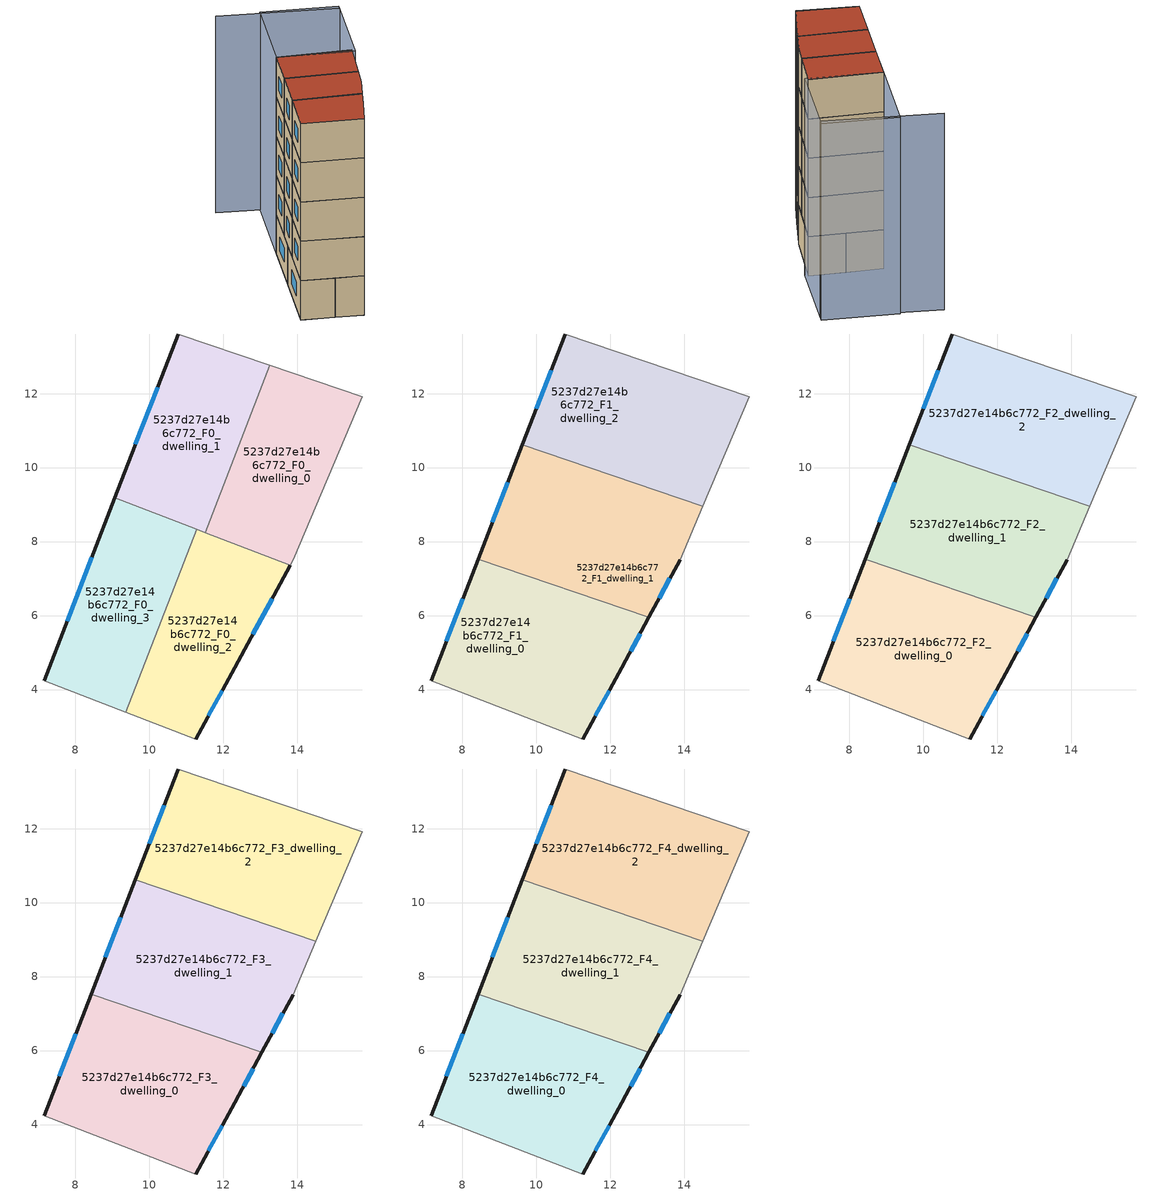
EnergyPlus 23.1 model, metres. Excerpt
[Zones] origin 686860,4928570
5237d27e14b6c772_F0_dwelling_0
 floor ground (EU_floor_Construction): 13.89,7.51 15.76,11.92 13.26,12.77 11.51,8.24 13.8,7.36 z0
 wall to 5237d27e14b6c772_F0_dwelling_1 (EU_wall_Construction): 11.51,8.24 13.26,12.77 z0:3
 wall adiabatic (EU_wall_Construction): 13.26,12.77 15.76,11.92 13.89,7.51 13.8,7.36 z0:3
 wall to 5237d27e14b6c772_F0_dwelling_2 (EU_wall_Construction): 13.8,7.36 11.51,8.24 z0:3
5237d27e14b6c772_F0_dwelling_1
 floor ground (EU_floor_Construction): 11.51,8.24 13.26,12.77 10.78,13.61 9.07,9.19 z0
 wall outside (EU_wall_Construction): 9.07,9.19 10.78,13.61 z0:3
 wall adiabatic (EU_wall_Construction): 10.78,13.61 13.26,12.77 z0:3
 wall to 5237d27e14b6c772_F0_dwelling_3 (EU_wall_Construction): 11.28,8.33 9.07,9.19 z0:3
 wall to 5237d27e14b6c772_F0_dwelling_2 (EU_wall_Construction): 11.51,8.24 11.28,8.33 z0:3
 window (EU_Window_Construction): 9.62,10.63 10.22,12.17 z0.98:2.02
5237d27e14b6c772_F0_dwelling_2
 floor ground (EU_floor_Construction): 12.31,4.59 13.8,7.36 11.28,8.33 9.37,3.39 11.26,2.66 z0
 wall outside (EU_wall_Construction): 13.8,7.36 12.31,4.59 11.26,2.66 z0:3
 wall adiabatic (EU_wall_Construction): 11.26,2.66 9.37,3.39 z0:3
 wall to 5237d27e14b6c772_F0_dwelling_3 (EU_wall_Construction): 9.37,3.39 11.28,8.33 z0:3
 window (EU_Window_Construction): 13.32,6.46 12.79,5.49 / 11.97,3.96 11.6,3.29 z0.98:2.02
5237d27e14b6c772_F0_dwelling_3
 floor ground (EU_floor_Construction): 9.37,3.39 11.28,8.33 9.07,9.19 7.16,4.24 z0
 wall outside (EU_wall_Construction): 7.16,4.24 9.07,9.19 z0:3
 wall adiabatic (EU_wall_Construction): 9.37,3.39 7.16,4.24 z0:3
 window (EU_Window_Construction): 7.78,5.85 8.45,7.58 z0.98:2.02
5237d27e14b6c772_F1_dwelling_0
 floor to 5237d27e14b6c772_F0_dwelling_3 (EU_floor_Construction): 9.37,3.39 10.67,6.76 8.42,7.52 7.16,4.24 z3
 floor to 5237d27e14b6c772_F0_dwelling_2 (EU_floor_Construction): 11.26,2.66 12.31,4.59 13.04,5.96 10.67,6.76 9.37,3.39 z3
 wall outside (EU_wall_Construction): 7.16,4.24 8.42,7.52 / 13.04,5.96 12.31,4.59 11.26,2.66 z3:6
 wall to 5237d27e14b6c772_F1_dwelling_1 (EU_wall_Construction): 8.42,7.52 13.04,5.96 z3:6
 wall adiabatic (EU_wall_Construction): 11.26,2.66 7.16,4.24 z3:6
 window (EU_Window_Construction): 7.57,5.31 8.01,6.45 / 12.8,5.51 12.55,5.04 / 11.97,3.96 11.6,3.29 z3.98:5.02
5237d27e14b6c772_F1_dwelling_1
 floor to 5237d27e14b6c772_F0_dwelling_1 (EU_floor_Construction): 11.51,8.24 12.1,9.77 9.62,10.61 9.07,9.19 z3
 floor to 5237d27e14b6c772_F0_dwelling_0 (EU_floor_Construction): 13.89,7.51 14.5,8.96 12.1,9.77 11.51,8.24 13.8,7.36 z3
 floor to 5237d27e14b6c772_F0_dwelling_3 (EU_floor_Construction): 10.67,6.76 11.28,8.33 9.07,9.19 8.42,7.52 z3
 floor to 5237d27e14b6c772_F0_dwelling_2 (EU_floor_Construction): 13.04,5.96 13.8,7.36 11.28,8.33 10.67,6.76 z3
 wall outside (EU_wall_Construction): 8.42,7.52 9.62,10.61 / 13.89,7.51 13.04,5.96 z3:6
 wall to 5237d27e14b6c772_F1_dwelling_2 (EU_wall_Construction): 9.62,10.61 14.5,8.96 z3:6
 wall adiabatic (EU_wall_Construction): 14.5,8.96 13.89,7.51 z3:6
 window (EU_Window_Construction): 8.81,8.53 9.23,9.61 / 13.61,7.01 13.32,6.46 z3.98:5.02
5237d27e14b6c772_F1_dwelling_2
 floor to 5237d27e14b6c772_F0_dwelling_0 (EU_floor_Construction): 14.5,8.96 15.76,11.92 13.25,12.77 12.1,9.77 z3
 floor to 5237d27e14b6c772_F0_dwelling_1 (EU_floor_Construction): 12.1,9.77 13.25,12.77 10.78,13.61 9.62,10.61 z3
 wall outside (EU_wall_Construction): 9.62,10.61 10.78,13.61 z3:6
 wall adiabatic (EU_wall_Construction): 10.78,13.61 15.76,11.92 14.5,8.96 z3:6
 window (EU_Window_Construction): 9.99,11.59 10.4,12.64 z3.98:5.02
5237d27e14b6c772_F2_dwelling_0
 floor to 5237d27e14b6c772_F1_dwelling_0 (EU_floor_Construction): 11.26,2.66 12.31,4.59 13.04,5.96 8.42,7.52 7.16,4.24 z6
 wall outside (EU_wall_Construction): 7.16,4.24 8.42,7.52 / 13.04,5.96 12.31,4.59 11.26,2.66 z6:9
 wall to 5237d27e14b6c772_F2_dwelling_1 (EU_wall_Construction): 8.42,7.52 13.04,5.96 z6:9
 wall adiabatic (EU_wall_Construction): 11.26,2.66 7.16,4.24 z6:9
 window (EU_Window_Construction): 7.57,5.31 8.01,6.45 / 12.8,5.51 12.55,5.04 / 11.97,3.96 11.6,3.29 z6.98:8.02
5237d27e14b6c772_F2_dwelling_1
 floor to 5237d27e14b6c772_F1_dwelling_1 (EU_floor_Construction): 13.04,5.96 13.89,7.51 14.5,8.96 9.62,10.61 8.42,7.52 z6
 wall outside (EU_wall_Construction): 8.42,7.52 9.62,10.61 / 13.89,7.51 13.04,5.96 z6:9
 wall to 5237d27e14b6c772_F2_dwelling_2 (EU_wall_Construction): 9.62,10.61 14.5,8.96 z6:9
 wall adiabatic (EU_wall_Construction): 14.5,8.96 13.89,7.51 z6:9
 window (EU_Window_Construction): 8.81,8.53 9.23,9.61 / 13.61,7.01 13.32,6.46 z6.98:8.02
5237d27e14b6c772_F2_dwelling_2
 floor to 5237d27e14b6c772_F1_dwelling_2 (EU_floor_Construction): 14.5,8.96 15.76,11.92 10.78,13.61 9.62,10.61 z6
 wall outside (EU_wall_Construction): 9.62,10.61 10.78,13.61 z6:9
 wall adiabatic (EU_wall_Construction): 10.78,13.61 15.76,11.92 14.5,8.96 z6:9
 window (EU_Window_Construction): 9.99,11.59 10.4,12.64 z6.98:8.02
5237d27e14b6c772_F3_dwelling_0
 floor to 5237d27e14b6c772_F2_dwelling_0 (EU_floor_Construction): 11.26,2.66 12.31,4.59 13.04,5.96 8.42,7.52 7.16,4.24 z9
 wall outside (EU_wall_Construction): 7.16,4.24 8.42,7.52 / 13.04,5.96 12.31,4.59 11.26,2.66 z9:12
 wall to 5237d27e14b6c772_F3_dwelling_1 (EU_wall_Construction): 8.42,7.52 13.04,5.96 z9:12
 wall adiabatic (EU_wall_Construction): 11.26,2.66 7.16,4.24 z9:12
 window (EU_Window_Construction): 7.57,5.31 8.01,6.45 / 12.8,5.51 12.55,5.04 / 11.97,3.96 11.6,3.29 z9.98:11.02
5237d27e14b6c772_F3_dwelling_1
 floor to 5237d27e14b6c772_F2_dwelling_1 (EU_floor_Construction): 13.04,5.96 13.89,7.51 14.5,8.96 9.62,10.61 8.42,7.52 z9
 wall outside (EU_wall_Construction): 8.42,7.52 9.62,10.61 / 13.89,7.51 13.04,5.96 z9:12
 wall to 5237d27e14b6c772_F3_dwelling_2 (EU_wall_Construction): 9.62,10.61 14.5,8.96 z9:12
 wall adiabatic (EU_wall_Construction): 14.5,8.96 13.89,7.51 z9:12
 window (EU_Window_Construction): 8.81,8.53 9.23,9.61 / 13.61,7.01 13.32,6.46 z9.98:11.02
5237d27e14b6c772_F3_dwelling_2
 floor to 5237d27e14b6c772_F2_dwelling_2 (EU_floor_Construction): 14.5,8.96 15.76,11.92 10.78,13.61 9.62,10.61 z9
 wall outside (EU_wall_Construction): 9.62,10.61 10.78,13.61 z9:12
 wall adiabatic (EU_wall_Construction): 10.78,13.61 15.76,11.92 14.5,8.96 z9:12
 window (EU_Window_Construction): 9.99,11.59 10.4,12.64 z9.98:11.02
5237d27e14b6c772_F4_dwelling_0
 floor to 5237d27e14b6c772_F3_dwelling_0 (EU_floor_Construction): 11.26,2.66 12.31,4.59 13.04,5.96 8.42,7.52 7.16,4.24 z12
 wall outside (EU_wall_Construction): 7.16,4.24 8.42,7.52 / 13.04,5.96 12.31,4.59 11.26,2.66 z12:15
 wall to 5237d27e14b6c772_F4_dwelling_1 (EU_wall_Construction): 8.42,7.52 13.04,5.96 z12:15
 wall adiabatic (EU_wall_Construction): 11.26,2.66 7.16,4.24 z12:15
 window (EU_Window_Construction): 7.57,5.31 8.01,6.45 / 12.8,5.51 12.55,5.04 / 11.97,3.96 11.6,3.29 z12.98:14.02
 roof outside (EU_roof_Construction): 13.04,5.96 12.31,4.59 11.26,2.66 7.16,4.24 8.42,7.52 z15
5237d27e14b6c772_F4_dwelling_1
 floor to 5237d27e14b6c772_F3_dwelling_1 (EU_floor_Construction): 13.04,5.96 13.89,7.51 14.5,8.96 9.62,10.61 8.42,7.52 z12
 wall outside (EU_wall_Construction): 8.42,7.52 9.62,10.61 / 13.89,7.51 13.04,5.96 z12:15
 wall to 5237d27e14b6c772_F4_dwelling_2 (EU_wall_Construction): 9.62,10.61 14.5,8.96 z12:15
 wall adiabatic (EU_wall_Construction): 14.5,8.96 13.89,7.51 z12:15
 window (EU_Window_Construction): 8.81,8.53 9.23,9.61 / 13.61,7.01 13.32,6.46 z12.98:14.02
 roof outside (EU_roof_Construction): 14.5,8.96 13.89,7.51 13.04,5.96 8.42,7.52 9.62,10.61 z15
5237d27e14b6c772_F4_dwelling_2
 floor to 5237d27e14b6c772_F3_dwelling_2 (EU_floor_Construction): 14.5,8.96 15.76,11.92 10.78,13.61 9.62,10.61 z12
 wall outside (EU_wall_Construction): 9.62,10.61 10.78,13.61 z12:15
 wall adiabatic (EU_wall_Construction): 10.78,13.61 15.76,11.92 14.5,8.96 z12:15
 window (EU_Window_Construction): 9.99,11.59 10.4,12.64 z12.98:14.02
 roof outside (EU_roof_Construction): 15.76,11.92 14.5,8.96 9.62,10.61 10.78,13.61 z15
shading: 18.19,17.65 10.35,20.97 / 10.78,13.61 13.23,19.95 / 13.23,19.95 18.31,17.99 / 18.31,17.99 15.86,11.65 / 15.86,11.65 10.78,13.61 z0:15
[Building]
EU S2 Campaign: North Axis=0; Terrain=City; Solar Distribution=FullExterior
[Site:Location]
Bologna: Latitude=44.5; Longitude=11.25; Time Zone=1; Elevation=37
[SizingPeriod:WeatherFileDays]
AnnualSizingPeriod: Begin Month=1; Begin Day of Month=1; End Month=12; End Day of Month=31; Day of Week for Start Day=Monday; Use Weather File Daylight Saving Period=No; Use Weather File Rain and Snow Indicators=No
[MATERIAL]
EU_InternalMass_Material: Roughness=MediumRough; Thickness=0.1; Conductivity=1; Density=1800; Specific Heat=900; Thermal Absorptance=0.9; Solar Absorptance=0.7; Visible Absorptance=0.7
[MATERIAL:NOMASS] Roughness=MediumRough; Thermal Absorptance=0.9; Solar Absorptance=0.7; Visible Absorptance=0.7
Name | Thermal Resistance
EU_wall_NoMass | 0.905828
EU_roof_NoMass | 0.37593
EU_floor_NoMass | 0.67114
[WINDOWMATERIAL:SIMPLEGLAZINGSYSTEM]
EU_Window_SimpleGlazing: UFactor=4.52486; Solar Heat Gain Coefficient=0.85; Visible Transmittance=0.85
[CONSTRUCTION]
EU_wall_Construction: EU_wall_NoMass
EU_roof_Construction: EU_roof_NoMass
EU_floor_Construction: EU_floor_NoMass
EU_InternalMass_Construction: EU_InternalMass_Material
EU_Window_Construction: EU_Window_SimpleGlazing
[ZONE] Type=1; Multiplier=1; Ceiling Height=autocalculate; Floor Area=autocalculate; Part of Total Floor Area=Yes
Name | Volume
5237d27e14b6c772_F0_dwelling_0 | 37.6516
5237d27e14b6c772_F1_dwelling_0; 5237d27e14b6c772_F2_dwelling_0; 5237d27e14b6c772_F3_dwelling_0; 5237d27e14b6c772_F4_dwelling_0 | 50.1995
5237d27e14b6c772_F0_dwelling_1 | 37.6406
5237d27e14b6c772_F1_dwelling_1; 5237d27e14b6c772_F2_dwelling_1; 5237d27e14b6c772_F3_dwelling_1; 5237d27e14b6c772_F4_dwelling_1 | 50.1921
5237d27e14b6c772_F0_dwelling_2 | 37.6458
5237d27e14b6c772_F1_dwelling_2; 5237d27e14b6c772_F2_dwelling_2; 5237d27e14b6c772_F3_dwelling_2; 5237d27e14b6c772_F4_dwelling_2 | 50.1929
5237d27e14b6c772_F0_dwelling_3 | 37.6443
[INTERNALMASS] Construction=EU_InternalMass_Construction
Name | Zone or ZoneList | Surface Area
5237d27e14b6c772_F0_dwelling_0_EU_InternalMass | 5237d27e14b6c772_F0_dwelling_0 | 12.551
5237d27e14b6c772_F0_dwelling_1_EU_InternalMass | 5237d27e14b6c772_F0_dwelling_1 | 12.5473
5237d27e14b6c772_F0_dwelling_2_EU_InternalMass | 5237d27e14b6c772_F0_dwelling_2 | 12.5489
5237d27e14b6c772_F0_dwelling_3_EU_InternalMass | 5237d27e14b6c772_F0_dwelling_3 | 12.5485
5237d27e14b6c772_F1_dwelling_0_EU_InternalMass | 5237d27e14b6c772_F1_dwelling_0 | 16.7331
5237d27e14b6c772_F1_dwelling_1_EU_InternalMass | 5237d27e14b6c772_F1_dwelling_1 | 16.7306
5237d27e14b6c772_F1_dwelling_2_EU_InternalMass | 5237d27e14b6c772_F1_dwelling_2 | 16.7307
5237d27e14b6c772_F2_dwelling_0_EU_InternalMass | 5237d27e14b6c772_F2_dwelling_0 | 16.7331
5237d27e14b6c772_F2_dwelling_1_EU_InternalMass | 5237d27e14b6c772_F2_dwelling_1 | 16.7306
5237d27e14b6c772_F2_dwelling_2_EU_InternalMass | 5237d27e14b6c772_F2_dwelling_2 | 16.7307
5237d27e14b6c772_F3_dwelling_0_EU_InternalMass | 5237d27e14b6c772_F3_dwelling_0 | 16.7331
5237d27e14b6c772_F3_dwelling_1_EU_InternalMass | 5237d27e14b6c772_F3_dwelling_1 | 16.7306
5237d27e14b6c772_F3_dwelling_2_EU_InternalMass | 5237d27e14b6c772_F3_dwelling_2 | 16.7307
5237d27e14b6c772_F4_dwelling_0_EU_InternalMass | 5237d27e14b6c772_F4_dwelling_0 | 16.7331
5237d27e14b6c772_F4_dwelling_1_EU_InternalMass | 5237d27e14b6c772_F4_dwelling_1 | 16.7306
5237d27e14b6c772_F4_dwelling_2_EU_InternalMass | 5237d27e14b6c772_F4_dwelling_2 | 16.7307
[OTHEREQUIPMENT] Fuel Type=Electricity; Design Level Calculation Method=Watts/Area; Power per Zone Floor Area=1; Fraction Latent=0; Fraction Radiant=0; Fraction Lost=0; Carbon Dioxide Generation Rate=0; EndUse Subcategory=EU_Step8_InternalGains
Name | Zone or ZoneList or Space or SpaceList | Schedule
EU_Step8_InternalGain_5237d27e14b6c772_F0_dwelling_0_f000 | 5237d27e14b6c772_F0_dwelling_0 | EU_Step8_GainSchedule_5237d27e14b6c772_F0_dwelling_0_f000
EU_Step8_InternalGain_5237d27e14b6c772_F0_dwelling_1_f000 | 5237d27e14b6c772_F0_dwelling_1 | EU_Step8_GainSchedule_5237d27e14b6c772_F0_dwelling_1_f000
EU_Step8_InternalGain_5237d27e14b6c772_F0_dwelling_2_f000 | 5237d27e14b6c772_F0_dwelling_2 | EU_Step8_GainSchedule_5237d27e14b6c772_F0_dwelling_2_f000
EU_Step8_InternalGain_5237d27e14b6c772_F0_dwelling_3_f000 | 5237d27e14b6c772_F0_dwelling_3 | EU_Step8_GainSchedule_5237d27e14b6c772_F0_dwelling_3_f000
EU_Step8_InternalGain_5237d27e14b6c772_F1_dwelling_0_f000 | 5237d27e14b6c772_F1_dwelling_0 | EU_Step8_GainSchedule_5237d27e14b6c772_F1_dwelling_0_f000
EU_Step8_InternalGain_5237d27e14b6c772_F1_dwelling_1_f000 | 5237d27e14b6c772_F1_dwelling_1 | EU_Step8_GainSchedule_5237d27e14b6c772_F1_dwelling_1_f000
EU_Step8_InternalGain_5237d27e14b6c772_F1_dwelling_2_f000 | 5237d27e14b6c772_F1_dwelling_2 | EU_Step8_GainSchedule_5237d27e14b6c772_F1_dwelling_2_f000
EU_Step8_InternalGain_5237d27e14b6c772_F2_dwelling_0_f000 | 5237d27e14b6c772_F2_dwelling_0 | EU_Step8_GainSchedule_5237d27e14b6c772_F2_dwelling_0_f000
EU_Step8_InternalGain_5237d27e14b6c772_F2_dwelling_1_f000 | 5237d27e14b6c772_F2_dwelling_1 | EU_Step8_GainSchedule_5237d27e14b6c772_F2_dwelling_1_f000
EU_Step8_InternalGain_5237d27e14b6c772_F2_dwelling_2_f000 | 5237d27e14b6c772_F2_dwelling_2 | EU_Step8_GainSchedule_5237d27e14b6c772_F2_dwelling_2_f000
EU_Step8_InternalGain_5237d27e14b6c772_F3_dwelling_0_f000 | 5237d27e14b6c772_F3_dwelling_0 | EU_Step8_GainSchedule_5237d27e14b6c772_F3_dwelling_0_f000
EU_Step8_InternalGain_5237d27e14b6c772_F3_dwelling_1_f000 | 5237d27e14b6c772_F3_dwelling_1 | EU_Step8_GainSchedule_5237d27e14b6c772_F3_dwelling_1_f000
EU_Step8_InternalGain_5237d27e14b6c772_F3_dwelling_2_f000 | 5237d27e14b6c772_F3_dwelling_2 | EU_Step8_GainSchedule_5237d27e14b6c772_F3_dwelling_2_f000
EU_Step8_InternalGain_5237d27e14b6c772_F4_dwelling_0_f000 | 5237d27e14b6c772_F4_dwelling_0 | EU_Step8_GainSchedule_5237d27e14b6c772_F4_dwelling_0_f000
EU_Step8_InternalGain_5237d27e14b6c772_F4_dwelling_1_f000 | 5237d27e14b6c772_F4_dwelling_1 | EU_Step8_GainSchedule_5237d27e14b6c772_F4_dwelling_1_f000
EU_Step8_InternalGain_5237d27e14b6c772_F4_dwelling_2_f000 | 5237d27e14b6c772_F4_dwelling_2 | EU_Step8_GainSchedule_5237d27e14b6c772_F4_dwelling_2_f000
[ZONEVENTILATION:DESIGNFLOWRATE] Schedule=EU_AlwaysOn; Design Flow Rate Calculation Method=AirChanges/Hour; Air Changes per Hour=0.73129; Ventilation Type=Natural; Fan Pressure Rise=0; Fan Total Efficiency=1; Constant Term Coefficient=1; Temperature Term Coefficient=0; Velocity Term Coefficient=0; Velocity Squared Term Coefficient=0; Minimum Indoor Temperature=-100; Maximum Indoor Temperature=100; Delta Temperature=-100; Minimum Outdoor Temperature=-100; Maximum Outdoor Temperature=100; Maximum Wind Speed=40
Name | Zone or ZoneList or Space or SpaceList
EU_ConstantAir_5237d27e14b6c772_F0_dwelling_0 | 5237d27e14b6c772_F0_dwelling_0
EU_ConstantAir_5237d27e14b6c772_F0_dwelling_1 | 5237d27e14b6c772_F0_dwelling_1
EU_ConstantAir_5237d27e14b6c772_F0_dwelling_2 | 5237d27e14b6c772_F0_dwelling_2
EU_ConstantAir_5237d27e14b6c772_F0_dwelling_3 | 5237d27e14b6c772_F0_dwelling_3
EU_ConstantAir_5237d27e14b6c772_F1_dwelling_0 | 5237d27e14b6c772_F1_dwelling_0
EU_ConstantAir_5237d27e14b6c772_F1_dwelling_1 | 5237d27e14b6c772_F1_dwelling_1
EU_ConstantAir_5237d27e14b6c772_F1_dwelling_2 | 5237d27e14b6c772_F1_dwelling_2
EU_ConstantAir_5237d27e14b6c772_F2_dwelling_0 | 5237d27e14b6c772_F2_dwelling_0
EU_ConstantAir_5237d27e14b6c772_F2_dwelling_1 | 5237d27e14b6c772_F2_dwelling_1
EU_ConstantAir_5237d27e14b6c772_F2_dwelling_2 | 5237d27e14b6c772_F2_dwelling_2
EU_ConstantAir_5237d27e14b6c772_F3_dwelling_0 | 5237d27e14b6c772_F3_dwelling_0
EU_ConstantAir_5237d27e14b6c772_F3_dwelling_1 | 5237d27e14b6c772_F3_dwelling_1
EU_ConstantAir_5237d27e14b6c772_F3_dwelling_2 | 5237d27e14b6c772_F3_dwelling_2
EU_ConstantAir_5237d27e14b6c772_F4_dwelling_0 | 5237d27e14b6c772_F4_dwelling_0
EU_ConstantAir_5237d27e14b6c772_F4_dwelling_1 | 5237d27e14b6c772_F4_dwelling_1
EU_ConstantAir_5237d27e14b6c772_F4_dwelling_2 | 5237d27e14b6c772_F4_dwelling_2
[HVACTEMPLATE:THERMOSTAT] Constant Heating Setpoint=20; Constant Cooling Setpoint=50
EU_HeatOnly_5237d27e14b6c772_F0_dwelling_0; EU_HeatOnly_5237d27e14b6c772_F0_dwelling_1; EU_HeatOnly_5237d27e14b6c772_F0_dwelling_2; EU_HeatOnly_5237d27e14b6c772_F0_dwelling_3; EU_HeatOnly_5237d27e14b6c772_F1_dwelling_0; EU_HeatOnly_5237d27e14b6c772_F1_dwelling_1; EU_HeatOnly_5237d27e14b6c772_F1_dwelling_2; EU_HeatOnly_5237d27e14b6c772_F2_dwelling_0; EU_HeatOnly_5237d27e14b6c772_F2_dwelling_1; EU_HeatOnly_5237d27e14b6c772_F2_dwelling_2; EU_HeatOnly_5237d27e14b6c772_F3_dwelling_0; EU_HeatOnly_5237d27e14b6c772_F3_dwelling_1; EU_HeatOnly_5237d27e14b6c772_F3_dwelling_2; EU_HeatOnly_5237d27e14b6c772_F4_dwelling_0; EU_HeatOnly_5237d27e14b6c772_F4_dwelling_1; EU_HeatOnly_5237d27e14b6c772_F4_dwelling_2
[HVACTEMPLATE:ZONE:IDEALLOADSAIRSYSTEM] System Availability Schedule=EU_AlwaysOn; Maximum Heating Supply Air Temperature=50; Minimum Cooling Supply Air Temperature=13; Maximum Heating Supply Air Humidity Ratio=0.0156; Minimum Cooling Supply Air Humidity Ratio=0.0077; Heating Limit=NoLimit; Cooling Limit=NoLimit; Heating Availability Schedule=EU_AlwaysOn; Cooling Availability Schedule=EU_CoolingOff; Dehumidification Control Type=ConstantSensibleHeatRatio; Cooling Sensible Heat Ratio=0.7; Dehumidification Setpoint=60; Humidification Control Type=None; Humidification Setpoint=30; Outdoor Air Method=None; Outdoor Air Flow Rate per Person=0.00944; Outdoor Air Flow Rate per Zone Floor Area=0; Outdoor Air Flow Rate per Zone=0; Demand Controlled Ventilation Type=None; Outdoor Air Economizer Type=NoEconomizer; Heat Recovery Type=None; Sensible Heat Recovery Effectiveness=0.7; Latent Heat Recovery Effectiveness=0.65
Name | Template Thermostat
5237d27e14b6c772_F0_dwelling_0 | EU_HeatOnly_5237d27e14b6c772_F0_dwelling_0
5237d27e14b6c772_F0_dwelling_1 | EU_HeatOnly_5237d27e14b6c772_F0_dwelling_1
5237d27e14b6c772_F0_dwelling_2 | EU_HeatOnly_5237d27e14b6c772_F0_dwelling_2
5237d27e14b6c772_F0_dwelling_3 | EU_HeatOnly_5237d27e14b6c772_F0_dwelling_3
5237d27e14b6c772_F1_dwelling_0 | EU_HeatOnly_5237d27e14b6c772_F1_dwelling_0
5237d27e14b6c772_F1_dwelling_1 | EU_HeatOnly_5237d27e14b6c772_F1_dwelling_1
5237d27e14b6c772_F1_dwelling_2 | EU_HeatOnly_5237d27e14b6c772_F1_dwelling_2
5237d27e14b6c772_F2_dwelling_0 | EU_HeatOnly_5237d27e14b6c772_F2_dwelling_0
5237d27e14b6c772_F2_dwelling_1 | EU_HeatOnly_5237d27e14b6c772_F2_dwelling_1
5237d27e14b6c772_F2_dwelling_2 | EU_HeatOnly_5237d27e14b6c772_F2_dwelling_2
5237d27e14b6c772_F3_dwelling_0 | EU_HeatOnly_5237d27e14b6c772_F3_dwelling_0
5237d27e14b6c772_F3_dwelling_1 | EU_HeatOnly_5237d27e14b6c772_F3_dwelling_1
5237d27e14b6c772_F3_dwelling_2 | EU_HeatOnly_5237d27e14b6c772_F3_dwelling_2
5237d27e14b6c772_F4_dwelling_0 | EU_HeatOnly_5237d27e14b6c772_F4_dwelling_0
5237d27e14b6c772_F4_dwelling_1 | EU_HeatOnly_5237d27e14b6c772_F4_dwelling_1
5237d27e14b6c772_F4_dwelling_2 | EU_HeatOnly_5237d27e14b6c772_F4_dwelling_2
[SIZING:ZONE] Zone Cooling Design Supply Air Temperature Input Method=SupplyAirTemperature; Zone Cooling Design Supply Air Temperature=13; Zone Heating Design Supply Air Temperature Input Method=SupplyAirTemperature; Zone Heating Design Supply Air Temperature=50; Zone Cooling Design Supply Air Humidity Ratio=0.008; Zone Heating Design Supply Air Humidity Ratio=0.008; Cooling Design Air Flow Method=DesignDay; Cooling Design Air Flow Rate=0; Cooling Minimum Air Flow per Zone Floor Area=0.000762; Cooling Minimum Air Flow=0; Cooling Minimum Air Flow Fraction=0.2; Heating Design Air Flow Method=DesignDay; Heating Design Air Flow Rate=0; Heating Maximum Air Flow per Zone Floor Area=0.002032; Heating Maximum Air Flow=0.141576; Heating Maximum Air Flow Fraction=0.3; Account for Dedicated Outdoor Air System=No; Dedicated Outdoor Air System Control Strategy=NeutralSupplyAir; Dedicated Outdoor Air Low Setpoint Temperature for Design=autosize; Dedicated Outdoor Air High Setpoint Temperature for Design=autosize; Zone Load Sizing Method=Sensible Load Only No Latent Load; Zone Latent Cooling Design Supply Air Humidity Ratio Input Method=HumidityRatioDifference; Zone Cooling Design Supply Air Humidity Ratio Difference=0.005; Zone Latent Heating Design Supply Air Humidity Ratio Input Method=HumidityRatioDifference; Zone Humidification Design Supply Air Humidity Ratio Difference=0.005
5237d27e14b6c772_F0_dwelling_0; 5237d27e14b6c772_F0_dwelling_1; 5237d27e14b6c772_F0_dwelling_2; 5237d27e14b6c772_F0_dwelling_3; 5237d27e14b6c772_F1_dwelling_0; 5237d27e14b6c772_F1_dwelling_1; 5237d27e14b6c772_F1_dwelling_2; 5237d27e14b6c772_F2_dwelling_0; 5237d27e14b6c772_F2_dwelling_1; 5237d27e14b6c772_F2_dwelling_2; 5237d27e14b6c772_F3_dwelling_0; 5237d27e14b6c772_F3_dwelling_1; 5237d27e14b6c772_F3_dwelling_2; 5237d27e14b6c772_F4_dwelling_0; 5237d27e14b6c772_F4_dwelling_1; 5237d27e14b6c772_F4_dwelling_2
[SCHEDULE:CONSTANT]
Name | Hourly Value
EU_AlwaysOn | 1
EU_CoolingOff | 0
[SCHEDULE:FILE] Column Number=1; Rows to Skip at Top=0; Number of Hours of Data=8760; Column Separator=Comma; Interpolate to Timestep=No; Minutes per Item=60; Adjust Schedule for Daylight Savings=Yes
Name | File
EU_Step8_GainSchedule_5237d27e14b6c772_F0_dwelling_0_f000 | ../../schedules/5237d27e14b6c772/5237d27e14b6c772_F0_dwelling_0_f000_gain.csv
EU_Step8_GainSchedule_5237d27e14b6c772_F0_dwelling_1_f000 | ../../schedules/5237d27e14b6c772/5237d27e14b6c772_F0_dwelling_1_f000_gain.csv
EU_Step8_GainSchedule_5237d27e14b6c772_F0_dwelling_2_f000 | ../../schedules/5237d27e14b6c772/5237d27e14b6c772_F0_dwelling_2_f000_gain.csv
EU_Step8_GainSchedule_5237d27e14b6c772_F0_dwelling_3_f000 | ../../schedules/5237d27e14b6c772/5237d27e14b6c772_F0_dwelling_3_f000_gain.csv
EU_Step8_GainSchedule_5237d27e14b6c772_F1_dwelling_0_f000 | ../../schedules/5237d27e14b6c772/5237d27e14b6c772_F1_dwelling_0_f000_gain.csv
EU_Step8_GainSchedule_5237d27e14b6c772_F1_dwelling_1_f000 | ../../schedules/5237d27e14b6c772/5237d27e14b6c772_F1_dwelling_1_f000_gain.csv
EU_Step8_GainSchedule_5237d27e14b6c772_F1_dwelling_2_f000 | ../../schedules/5237d27e14b6c772/5237d27e14b6c772_F1_dwelling_2_f000_gain.csv
EU_Step8_GainSchedule_5237d27e14b6c772_F2_dwelling_0_f000 | ../../schedules/5237d27e14b6c772/5237d27e14b6c772_F2_dwelling_0_f000_gain.csv
EU_Step8_GainSchedule_5237d27e14b6c772_F2_dwelling_1_f000 | ../../schedules/5237d27e14b6c772/5237d27e14b6c772_F2_dwelling_1_f000_gain.csv
EU_Step8_GainSchedule_5237d27e14b6c772_F2_dwelling_2_f000 | ../../schedules/5237d27e14b6c772/5237d27e14b6c772_F2_dwelling_2_f000_gain.csv
EU_Step8_GainSchedule_5237d27e14b6c772_F3_dwelling_0_f000 | ../../schedules/5237d27e14b6c772/5237d27e14b6c772_F3_dwelling_0_f000_gain.csv
EU_Step8_GainSchedule_5237d27e14b6c772_F3_dwelling_1_f000 | ../../schedules/5237d27e14b6c772/5237d27e14b6c772_F3_dwelling_1_f000_gain.csv
EU_Step8_GainSchedule_5237d27e14b6c772_F3_dwelling_2_f000 | ../../schedules/5237d27e14b6c772/5237d27e14b6c772_F3_dwelling_2_f000_gain.csv
EU_Step8_GainSchedule_5237d27e14b6c772_F4_dwelling_0_f000 | ../../schedules/5237d27e14b6c772/5237d27e14b6c772_F4_dwelling_0_f000_gain.csv
EU_Step8_GainSchedule_5237d27e14b6c772_F4_dwelling_1_f000 | ../../schedules/5237d27e14b6c772/5237d27e14b6c772_F4_dwelling_1_f000_gain.csv
EU_Step8_GainSchedule_5237d27e14b6c772_F4_dwelling_2_f000 | ../../schedules/5237d27e14b6c772/5237d27e14b6c772_F4_dwelling_2_f000_gain.csv
